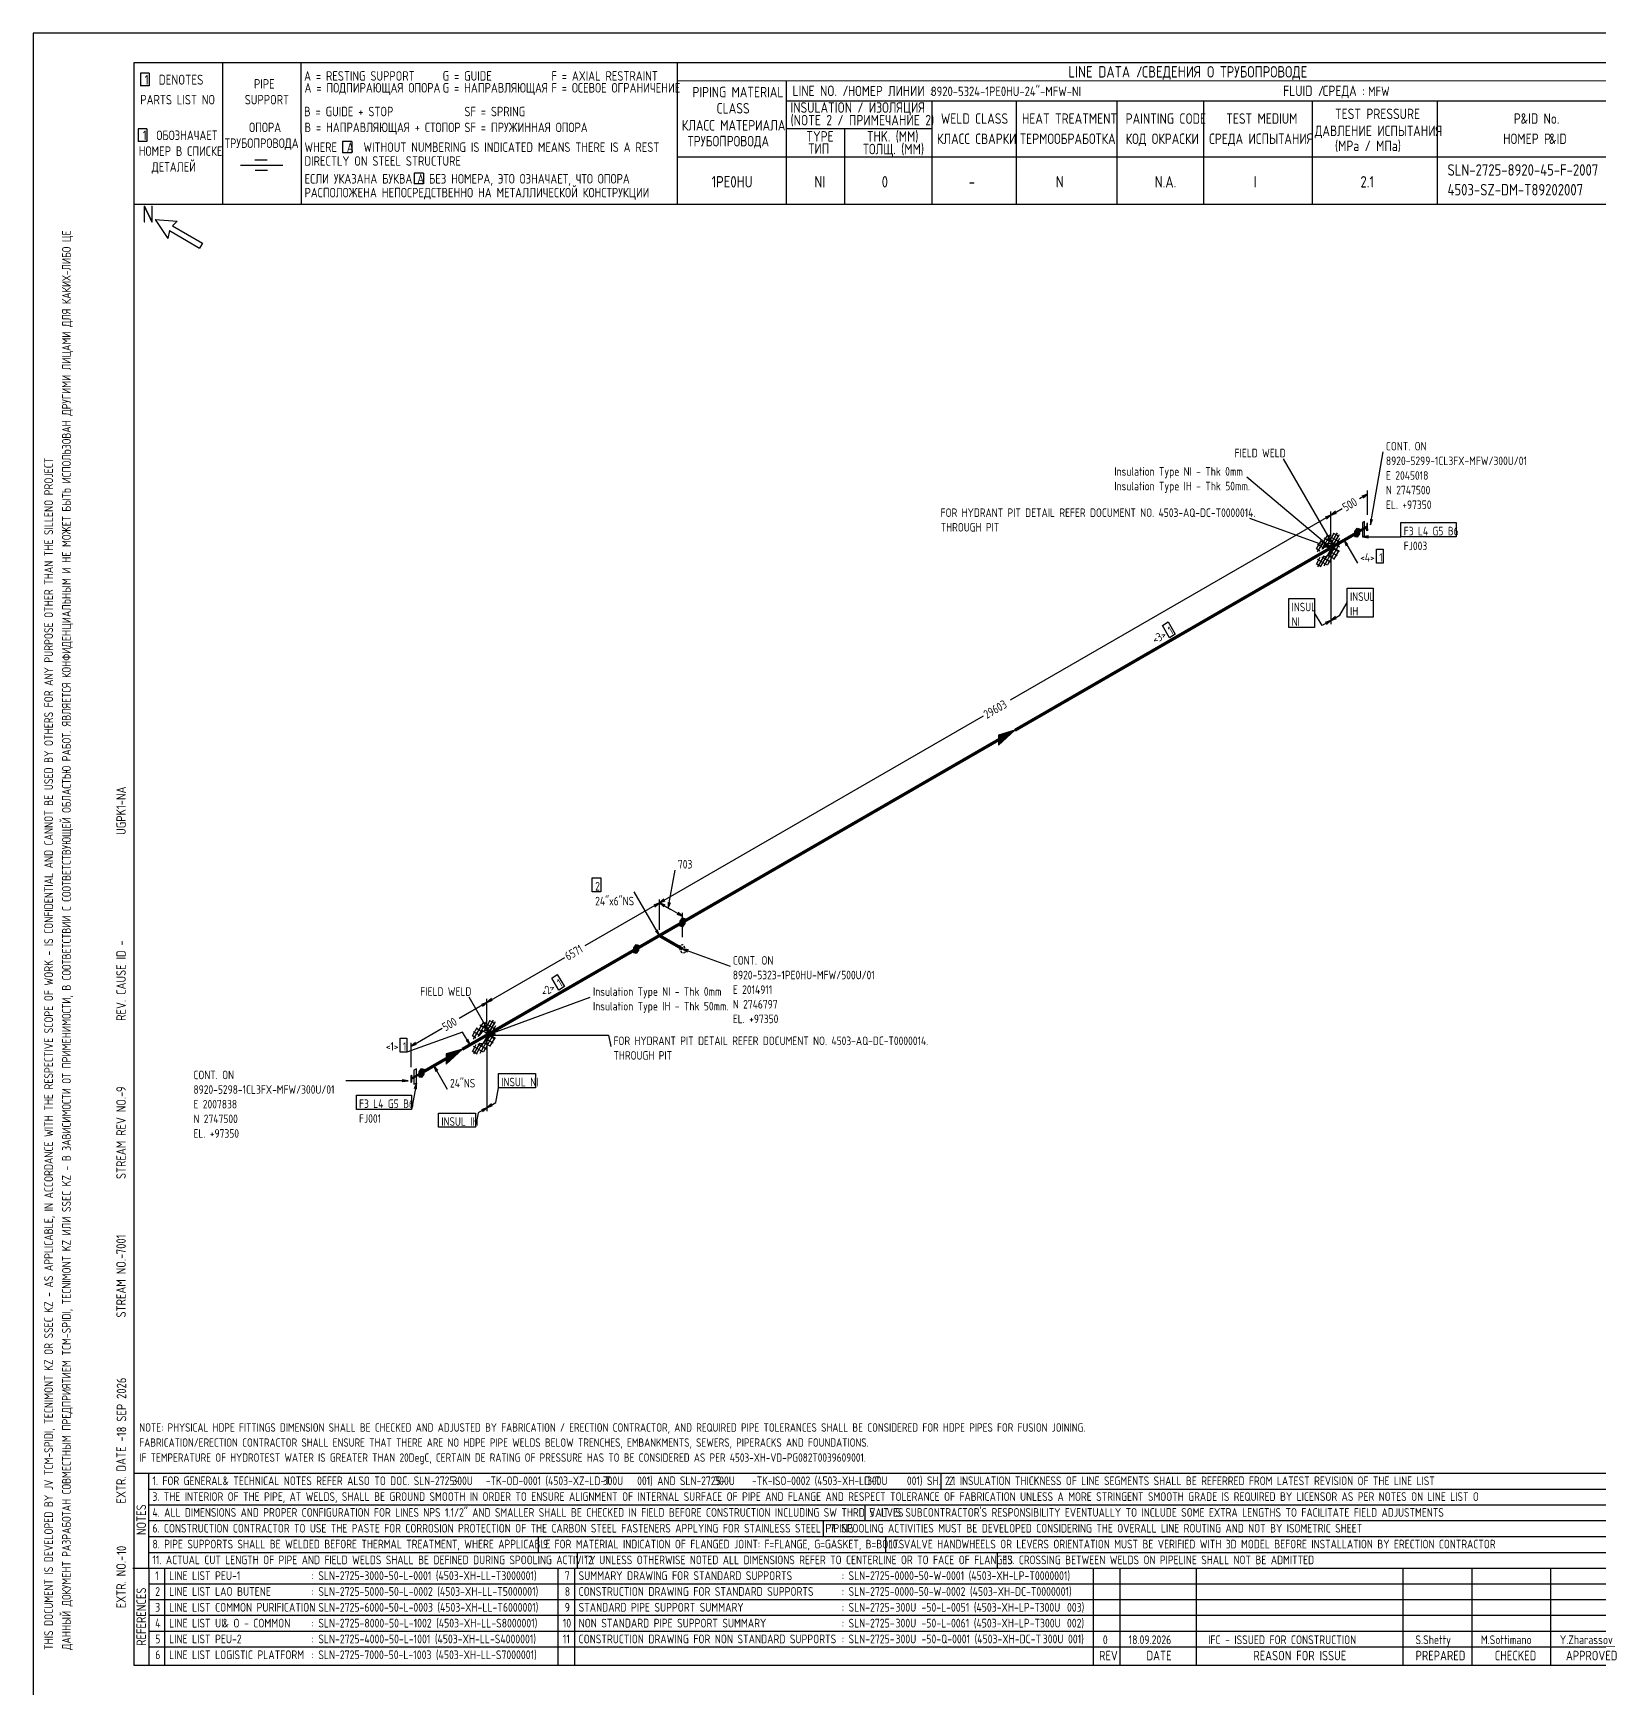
# Model space of a CAD drawing. Extents: x -1005 to 594, y -998 to 420.
# Drawn here: x 0 to 395.7, y 0 to 420 of the extents above; entities that cross this region are included whole.
import ezdxf

# ---------------------------------------------------------------- set-up
doc = ezdxf.new("R2010")
doc.units = 0
doc.linetypes.add('GT100', pattern=[0.8, 0.533333, -0.266667])
doc.styles.add('TTFN17', font='GOST type A')

msp = doc.modelspace()

# ---------------------------------------------------------------- linework, layer by layer
at = {"layer": 'GT_1', "flags": 128}
for points in [[(0, 420), (0, 0)], [(594, 420), (0, 420)], [(589.1, 412.5), (25.4, 412.5)], [(25.4, 412.5), (25.4, 7.5)], [(47.8, 412.5), (47.8, 376.7)], [(67.6, 412.5), (67.7, 376.7)], [(162.7, 412.5), (162.7, 376.7)], [(29.3, 409.9), (27.1, 409.9)], [(27.1, 409.9), (27.1, 406.7)], [(29.3, 409.9), (29.3, 406.7)], [(589.1, 408), (162.7, 407.9)], [(190.3, 407.8), (190.3, 376.7)], [(29.3, 406.7), (27.1, 406.7)], [(190.3, 402.9), (402.7, 402.9)], [(227.1, 402.9), (227.1, 376.7)], [(248.4, 402.9), (248.4, 376.8)], [(273.9, 402.9), (273.9, 376.7)], [(295.8, 402.9), (295.8, 376.7)], [(323.2, 402.9), (323.2, 376.7)], [(354.8, 402.9), (354.8, 376.8)], [(28.7, 395.8), (26.5, 395.8)], [(26.5, 395.8), (26.5, 392.6)], [(28.7, 395.8), (28.7, 392.6)], [(227.1, 395.8), (190.3, 395.8)], [(205, 395.8), (205, 376.7)], [(28.7, 392.6), (26.5, 392.6)], [(80.5, 392.6), (78.2, 392.6)], [(78.2, 392.6), (78.2, 389.8)], [(80.5, 392.6), (80.5, 389.8)], [(63.1, 386.6), (52.4, 386.6)], [(59.1, 387.9), (56, 387.9)], [(80.5, 389.8), (78.2, 389.8)], [(230.2, 388.7), (162.7, 388.7)], [(402.7, 388.7), (226.9, 388.7)], [(59.2, 385.3), (56.1, 385.3)], [(98.6, 384.6), (96.3, 384.6)], [(96.3, 384.6), (96.3, 381.9)], [(98.6, 384.6), (98.6, 381.9)], [(98.6, 381.9), (96.3, 381.9)], [(402.7, 376.7), (25.4, 376.7)], [(30.8, 372.9), (34, 368.1)], [(30.8, 372.9), (36.4, 372.5)], [(34.4, 370.1), (34, 368.1)], [(34.4, 370.1), (42, 365.7)], [(36.4, 372.5), (35.2, 371.3)], [(35.2, 371.3), (42.8, 366.9)], [(42.8, 366.9), (42, 365.7)], [(328.35, 290.975), (315.975, 312.425)], [(337.95, 295.7), (341.175, 314.15)], [(327.975, 289.925), (306.75, 307.775)], [(337.2, 303.5), (335.175, 302.3)], [(336.075, 302.525), (337.2, 303.5), (335.775, 302.975)], [(337.2, 298.25), (337.2, 304.4)], [(327.975, 298.175), (330.825, 299.825)], [(329.1, 299.15), (327.975, 298.175), (329.4, 298.7)], [(327.975, 292.925), (327.975, 299.075)], [(327.975, 292.925), (327.975, 299.075)], [(327.975, 298.175), (246.9, 251.375)], [(327.975, 289.925), (307.5, 297.35)], [(326.85, 297.2), (327.975, 298.175), (326.55, 297.65)], [(335.175, 293.45), (334.575, 292.625), (333.975, 292.775), (333.975, 294.05), (334.575, 294.875), (335.175, 294.725), (335.175, 293.45)], [(333.975, 294), (335.175, 294)], [(334.084, 294.2), (335.175, 294.2)], [(334.23, 294.4), (335.175, 294.4)], [(334.375, 294.6), (335.175, 294.6)], [(337.2, 295.475), (334.575, 293.975)], [(337.2, 295.25), (334.575, 293.75)], [(334.575, 293.6), (337.2, 295.1)], [(335.925, 294.5), (335.925, 292.7), (336.45, 293), (336.45, 296.6), (335.925, 296.3), (335.925, 294.5)], [(337.2, 294.275), (337.05, 294.2), (337.2, 296.15), (337.05, 296.075), (337.2, 294.275), (337.2, 296.15)], [(337.05, 296.075), (337.05, 294.2)], [(337.95, 297.2), (337.95, 295.7), (338.475, 297.125)], [(345.675, 296.3), (359.625, 296.3), (359.625, 292.7), (345.675, 292.7), (345.675, 296.3)], [(325.425, 291.725), (324.225, 289.625)], [(327, 293.075), (324.525, 288.875)], [(324.6, 290.825), (326.175, 289.925)], [(325.35, 291.65), (326.85, 290.75)], [(327.975, 293.525), (325.65, 289.475)], [(326.025, 287.9), (326.025, 287.9), (326.325, 287.75), (326.7, 287.75), (327.075, 287.975), (327.45, 288.275), (327.75, 288.65), (328.125, 289.175), (328.275, 289.7), (328.35, 290.15), (328.275, 290.6), (328.125, 290.9), (327.75, 291.05), (327.45, 291.05), (327.075, 290.9), (326.7, 290.675), (326.325, 290.225), (325.95, 289.7)], [(326.175, 292.475), (330.15, 290.15)], [(330.15, 292.25), (326.175, 285.275)], [(326.475, 290.15), (327.975, 289.925), (326.7, 290.675)], [(326.55, 287), (330.15, 293.3)], [(326.55, 291.2), (330.15, 289.1)], [(326.7, 290.675), (327.975, 289.925), (327, 291.05)], [(327.075, 293.15), (330.3, 291.35)], [(330.3, 291.275), (327.075, 285.65)], [(328.725, 293.6), (327.225, 290.975)], [(327.375, 292.1), (328.35, 290.975), (327.825, 292.4)], [(327.975, 289.1), (328.725, 289.475), (329.1, 290.525), (328.725, 291.2), (327.975, 290.75), (327.6, 289.7), (327.975, 289.1)], [(327.636, 289.8), (328.841, 289.8)], [(327.707, 290), (328.912, 290)], [(327.779, 290.2), (328.984, 290.2)], [(327.85, 290.4), (329.055, 290.4)], [(327.921, 290.6), (329.058, 290.6)], [(329.55, 293.675), (327.975, 290.975)], [(328.058, 290.8), (328.947, 290.8)], [(329.775, 292.925), (328.35, 290.45)], [(328.35, 290), (329.775, 289.025)], [(328.65, 293.6), (329.925, 292.85)], [(332.25, 290.75), (331.275, 291.875), (331.8, 290.45)], [(331.275, 291.875), (334.65, 286.025)], [(333.975, 293.8), (335.175, 293.8)], [(333.975, 293.6), (335.175, 293.6)], [(333.975, 293.4), (335.139, 293.4)], [(333.975, 293.2), (334.993, 293.2)], [(333.975, 293), (334.848, 293)], [(333.975, 292.8), (334.702, 292.8)], [(337.425, 292.925), (335.925, 292.7), (337.425, 292.475)], [(335.925, 292.7), (345.675, 292.7)], [(324.225, 285.95), (325.5, 285.2)], [(324.3, 289.775), (325.125, 289.175)], [(325.2, 287.45), (324.3, 285.875)], [(324.525, 287.075), (327, 285.65)], [(326.175, 287.825), (324.6, 285.125)], [(326.775, 287.75), (325.35, 285.275)], [(325.65, 287.675), (327.975, 286.325)], [(327.225, 287.975), (328.725, 287.225)], [(327.663, 289.6), (328.77, 289.6)], [(327.788, 289.4), (328.575, 289.4)], [(327.975, 288.875), (329.55, 287.975)], [(327.975, 288.425), (327.975, 270.65)], [(327.975, 288.425), (327.975, 270.65)], [(329.925, 289.25), (328.65, 287)], [(339.45, 289.55), (341.175, 289.55), (341.175, 286.025), (339.45, 286.025), (339.45, 289.55)], [(332.1, 279.725), (338.625, 279.725), (338.625, 272.375), (332.1, 272.375), (332.1, 279.725)], [(317.325, 277.1), (323.85, 277.1), (323.85, 269.75), (317.325, 269.75), (317.325, 277.1)], [(325.725, 270.275), (323.85, 273.5)], [(330.225, 272.9), (332.1, 276.125)], [(285.375, 270.275), (286.875, 271.175), (288.6, 268.1), (287.175, 267.2), (285.375, 270.275)], [(327.975, 271.55), (325.725, 270.275)], [(326.85, 270.575), (327.975, 271.55), (326.55, 271.025)], [(327.975, 271.55), (330.225, 272.9)], [(329.1, 272.525), (327.975, 271.55), (329.4, 272.075)], [(158.25, 200.15), (240.15, 247.475)], [(243.975, 241.4), (243.975, 240.05), (248.1, 243.8), (243.975, 242.6), (243.975, 240.2), (247.725, 243.575), (243.975, 242.525), (243.975, 240.425), (247.275, 243.35), (243.975, 242.3), (243.975, 240.575), (246.9, 243.05), (243.975, 242.15), (243.975, 240.725), (246.525, 242.9), (243.975, 242), (243.975, 240.875), (246.075, 242.6), (243.975, 241.85), (243.975, 241.1), (245.775, 242.45), (243.975, 241.625), (243.975, 241.25), (245.325, 242.15), (243.975, 241.475), (243.975, 241.4), (248.1, 243.8)], [(141.3, 206.525), (143.475, 206.525), (143.475, 202.925), (141.3, 202.925), (141.3, 206.525)], [(160.5, 198.875), (162.225, 208.475)], [(158.25, 191.9), (151.875, 202.925)], [(158.25, 200.15), (139.425, 189.35)], [(157.125, 199.175), (158.25, 200.15), (156.825, 199.625)], [(159.375, 201.125), (158.25, 200.15), (159.675, 200.675)], [(158.25, 193.4), (158.25, 201.05)], [(158.25, 193.4), (158.25, 201.05)], [(158.25, 193.4), (158.25, 201.05)], [(159.675, 199.625), (158.25, 200.15), (159.375, 199.175)], [(158.25, 200.15), (161.175, 198.5)], [(160.5, 200.375), (160.5, 198.875), (161.025, 200.3)], [(164.1, 196.775), (161.175, 198.5)], [(162.675, 197.3), (164.1, 196.775), (162.975, 197.75)], [(164.1, 191.525), (164.1, 197.675)], [(157.275, 193.025), (158.25, 191.9), (157.725, 193.325)], [(164.7, 194.975), (164.1, 194.15), (163.5, 194.3), (163.5, 195.575), (164.1, 196.4), (164.7, 196.25), (164.7, 194.975)], [(163.5, 195.4), (164.7, 195.4)], [(163.5, 195.2), (164.7, 195.2)], [(163.5, 195), (164.7, 195)], [(163.5, 194.8), (164.573, 194.8)], [(163.5, 194.6), (164.427, 194.6)], [(163.5, 194.4), (164.282, 194.4)], [(163.518, 195.6), (164.7, 195.6)], [(163.664, 195.8), (164.7, 195.8)], [(163.809, 196), (164.7, 196)], [(163.955, 196.2), (164.7, 196.2)], [(153, 188.225), (152.4, 187.4), (151.8, 187.55), (151.8, 188.825), (152.4, 189.65), (153, 189.5), (153, 188.225)], [(151.927, 189), (153, 189)], [(152.073, 189.2), (153, 189.2)], [(152.218, 189.4), (153, 189.4)], [(114.675, 175.025), (134.325, 186.35)], [(151.8, 188.8), (153, 188.8)], [(151.8, 188.6), (153, 188.6)], [(151.8, 188.4), (153, 188.4)], [(151.8, 188.2), (152.982, 188.2)], [(151.8, 188), (152.836, 188)], [(151.8, 187.8), (152.691, 187.8)], [(151.8, 187.6), (152.545, 187.6)], [(165.6, 188.3), (164.1, 188.525), (165.375, 187.775)], [(164.1, 188.525), (176.1, 184.175)], [(131.025, 181.175), (132.45, 182.075), (134.25, 179), (132.825, 178.1), (131.025, 181.175)], [(114.675, 175.025), (107.625, 170.975)], [(115.05, 167.825), (110.175, 176.3)], [(113.55, 174.05), (114.675, 175.025), (113.25, 174.5)], [(114.675, 166.775), (140.775, 176.3)], [(115.8, 176), (114.675, 175.025), (116.1, 175.55)], [(114.675, 169.775), (114.675, 175.925)], [(114.675, 169.775), (114.675, 175.925)], [(95.475, 163.925), (103.35, 168.5)], [(112.125, 168.575), (110.925, 166.475)], [(113.7, 169.925), (111.225, 165.725)], [(112.05, 168.5), (113.55, 167.6)], [(114.675, 170.375), (112.35, 166.325)], [(112.875, 169.325), (116.85, 167)], [(116.85, 169.1), (112.875, 162.125)], [(113.25, 163.85), (116.85, 170.15)], [(113.25, 168.05), (116.85, 165.95)], [(113.775, 170), (117, 168.2)], [(117, 168.125), (113.775, 162.5)], [(115.425, 170.45), (113.925, 167.825)], [(114.075, 168.95), (115.05, 167.825), (114.525, 169.25)], [(114.675, 165.95), (115.425, 166.325), (115.8, 167.375), (115.425, 168.05), (114.675, 167.6), (114.3, 166.55), (114.675, 165.95)], [(116.25, 170.525), (114.675, 167.825)], [(116.475, 169.775), (115.05, 167.3)], [(115.35, 170.45), (116.625, 169.7)], [(92.7, 165.95), (94.425, 165.95), (94.425, 162.425), (92.7, 162.425), (92.7, 165.95)], [(110.4, 164.3), (108.525, 167.525), (94.425, 162.425)], [(96.6, 164.9), (95.475, 163.925), (96.9, 164.45)], [(95.475, 158.675), (95.475, 164.825)], [(109.425, 165.425), (110.4, 164.3), (109.875, 165.725)], [(111, 166.625), (111.825, 166.025)], [(111.9, 164.3), (111, 162.725)], [(111.225, 163.925), (113.7, 162.5)], [(111.3, 167.675), (112.875, 166.775)], [(112.875, 164.675), (111.3, 161.975)], [(113.475, 164.6), (112.05, 162.125)], [(112.35, 164.525), (114.675, 163.175)], [(112.725, 164.75), (112.725, 164.75), (113.025, 164.6), (113.4, 164.6), (113.775, 164.825), (114.15, 165.125), (114.45, 165.5), (114.825, 166.025), (114.975, 166.55), (115.05, 167), (114.975, 167.45), (114.825, 167.75), (114.45, 167.9), (114.15, 167.9), (113.775, 167.75), (113.4, 167.525), (113.025, 167.075), (112.65, 166.55)], [(113.925, 164.825), (115.425, 164.075)], [(114.318, 166.6), (115.523, 166.6)], [(114.389, 166.8), (115.595, 166.8)], [(114.394, 166.4), (115.452, 166.4)], [(114.461, 167), (115.666, 167)], [(114.519, 166.2), (115.175, 166.2)], [(114.532, 167.2), (115.737, 167.2)], [(114.604, 167.4), (115.786, 167.4)], [(114.675, 167.6), (115.675, 167.6)], [(115.95, 167.525), (114.675, 166.775), (116.175, 167)], [(116.175, 167), (114.675, 166.775), (116.175, 166.55)], [(114.675, 166.775), (145.425, 166.775), (145.95, 163.85)], [(114.675, 165.725), (116.25, 164.825)], [(114.675, 165.275), (114.675, 147.5)], [(114.675, 165.275), (114.675, 147.5)], [(115.008, 167.8), (115.564, 167.8)], [(115.05, 166.85), (116.475, 165.875)], [(116.625, 166.1), (115.35, 163.85)], [(104.325, 160.775), (104.325, 159.425), (108.45, 163.175), (104.325, 161.975), (104.325, 159.575), (108.075, 162.95), (104.325, 161.9), (104.325, 159.8), (107.625, 162.725), (104.325, 161.675), (104.325, 159.95), (107.25, 162.425), (104.325, 161.525), (104.325, 160.1), (106.875, 162.275), (104.325, 161.375), (104.325, 160.25), (106.425, 161.975), (104.325, 161.225), (104.325, 160.475), (106.125, 161.825), (104.325, 161), (104.325, 160.625), (105.675, 161.525), (104.325, 160.85), (104.325, 160.775), (108.45, 163.175)], [(110.925, 162.8), (112.2, 162.05)], [(93.225, 155), (94.725, 155.225), (93.225, 155.45)], [(95.475, 155.9), (98.1, 157.4)], [(95.475, 155.675), (98.1, 157.175)], [(98.1, 157.025), (95.475, 155.525)], [(95.475, 154.775), (95.625, 154.85), (95.475, 156.575), (95.625, 156.65), (95.475, 154.775), (95.475, 156.575)], [(95.625, 156.65), (95.625, 154.85)], [(96.225, 156.125), (96.225, 154.325), (96.825, 154.625), (96.825, 158.225), (96.225, 157.925), (96.225, 156.125)], [(98.7, 156.875), (98.1, 156.05), (97.5, 156.2), (97.5, 157.475), (98.1, 158.3), (98.7, 158.15), (98.7, 156.875)], [(97.5, 157.4), (98.7, 157.4)], [(97.5, 157.2), (98.7, 157.2)], [(97.5, 157), (98.7, 157)], [(97.5, 156.8), (98.645, 156.8)], [(97.5, 156.6), (98.5, 156.6)], [(97.5, 156.4), (98.355, 156.4)], [(97.5, 156.2), (98.209, 156.2)], [(97.591, 157.6), (98.7, 157.6)], [(97.736, 157.8), (98.7, 157.8)], [(97.882, 158), (98.7, 158)], [(102.225, 157.85), (101.25, 158.975), (101.775, 157.55)], [(101.25, 158.975), (104.625, 153.125)], [(117.6, 157.025), (126.9, 157.025), (126.9, 153.425), (117.6, 153.425), (117.6, 157.025)], [(94.725, 155.225), (78.975, 155.225)], [(81.675, 151.55), (95.625, 151.55), (95.625, 147.95), (81.675, 147.95), (81.675, 151.55)], [(96.825, 154.625), (95.625, 147.95)], [(96.825, 153.125), (96.825, 154.625), (96.3, 153.2)], [(116.925, 149.75), (117.6, 153.425)], [(102.45, 147.05), (111.75, 147.05), (111.75, 143.45), (102.45, 143.45), (102.45, 147.05)], [(112.425, 147.125), (111.75, 143.45)], [(114.675, 148.4), (112.425, 147.125)], [(113.55, 147.425), (114.675, 148.4), (113.25, 147.875)], [(114.675, 148.4), (116.925, 149.75)], [(115.8, 149.375), (114.675, 148.4), (116.1, 148.925)], [(25.3, 56), (402.7, 56)], [(29.1, 56), (29.2, 7.5)], [(229.4, 56), (229.4, 52)], [(29.1, 52), (402.7, 52)], [(29.1, 48), (402.7, 48)], [(210.2, 48), (210.2, 44)], [(402.7, 44), (29.1, 44)], [(199.6, 44), (199.6, 40)], [(29.2, 40), (402.7, 40)], [(127.6, 40), (127.6, 36)], [(215.4, 40), (215.4, 36)], [(29.1, 36), (402.7, 36)], [(137.5, 36), (137.5, 32)], [(243.6, 36), (243.6, 32)], [(25.2, 32), (402.7, 32)], [(33.2, 32), (33.2, 7.6)], [(132.6, 32), (132.6, 7.6)], [(136.8, 32), (136.8, 7.6)], [(267.9, 32), (267.9, 7.5)], [(274.6, 32), (274.6, 7.5)], [(293.9, 32), (293.9, 7.5)], [(346.1, 32), (346.1, 7.5)], [(363.6, 32), (363.6, 7.5)], [(383.5, 32), (383.5, 7.5)], [(402.7, 28), (29.5, 28)], [(402.7, 24), (29.1, 24)], [(402.7, 20), (29.1, 20)], [(402.7, 16), (29.1, 16)], [(402.7, 12), (29.2, 12)], [(25.4, 7.5), (589.1, 7.5)], [(0, 0), (0, 0)]]:
    msp.add_lwpolyline(points, dxfattribs=at)
at = {"layer": 'GT_1', "const_width": 0.8, "flags": 128}
for points in [[(327.975, 289.925), (334.575, 293.75)], [(248.1, 243.8), (327.975, 289.925)], [(164.1, 195.275), (243.975, 241.4)], [(158.25, 191.9), (164.1, 195.275)], [(152.4, 188.525), (158.25, 191.9)], [(158.25, 191.9), (164.1, 188.525)], [(114.675, 166.775), (152.4, 188.525)], [(108.45, 163.175), (114.675, 166.775)], [(98.1, 157.175), (104.325, 160.775)]]:
    msp.add_lwpolyline(points, dxfattribs=at)
at = {"layer": 'GT_1', "linetype": 'GT100', "flags": 128}
msp.add_lwpolyline([(164.7, 187.55), (164.1, 187.4), (163.5, 188.225), (163.5, 189.5), (164.1, 189.65), (164.7, 188.825), (164.7, 187.55)], dxfattribs=at)

# ---------------------------------------------------------------- texts
at = {"layer": 'GT_1', "style": 'TTFN17'}
for s, height, p in [('LINE DATA /', 2.8875, (261.633, 408.8)), ('СВЕДЕНИЯ О ТРУБОПРОВОДЕ', 2.8875, (280.233, 408.8)), (' 1  DENOTES', 2.5025, (26.875, 407)), (' PIPE', 2.4062, (54.561, 406)), ('A = RESTING SUPPORT', 2.40625, (68.461, 408)), ('A = ПОДПИРАЮЩАЯ ОПОРА', 2.40625, (68.561, 405)), ('G = GUIDE', 2.4062, (103.461, 408)), ('G = НАПРАВЛЯЮЩАЯ', 2.40625, (103.461, 405)), ('F = AXIAL RESTRAINT', 2.40625, (130.961, 408)), ('F = ОСЕВОЕ ОГРАНИЧЕНИЕ', 2.40625, (130.961, 405)), ('PARTS LIST NO', 2.40625, (27.061, 402)), ('SUPPORT', 2.4062, (53.461, 402)), ('PIPING MATERIAL', 2.64687, (166.597, 403.8)), ('LINE NO. /', 2.6469, (191.897, 404.1)), ('НОМЕР ЛИНИИ :', 2.59875, (205.89, 404.1)), ('8920-5324-1PE0HU-24"-MFW-NI', 2.40625, (226.861, 404.1)), ('FLUID /', 2.6469, (315.897, 404.1)), ('СРЕДА :', 2.6469, (325.897, 404.1)), ('MFW', 2.4062, (337.361, 404.1)), ('B = GUIDE + STOP', 2.40625, (68.461, 399)), ('SF = SPRING', 2.40625, (108.961, 399)), ('CLASS', 2.6469, (172.697, 399.7)), ('(NOTE 2 / ПРИМЕЧАНИЕ 2)', 2.64687, (191.397, 396.7)), ('INSULATION / ИЗОЛЯЦИЯ', 2.64687, (191.397, 399.9)), ('WELD CLASS', 2.6469, (229.397, 397.1)), ('HEAT TREATMENT', 2.64687, (249.897, 397.1)), ('PAINTING CODE', 2.64687, (276.097, 397.1)), ('TEST MEDIUM', 2.64687, (301.497, 397.1)), ('TEST PRESSURE', 2.64687, (328.997, 398.3)), ('P', 2.647, (374.197, 397.1)), ('&ID No.', 2.6469, (375.908, 397.1)), (' 1  ОБОЗНАЧАЕТ', 2.40625, (26.461, 393)), ('ОПОРА', 2.4062, (54.561, 395)), ('B = НАПРАВЛЯЮЩАЯ + СТОПОР', 2.40625, (68.561, 395)), ('SF = ПРУЖИННАЯ ОПОРА', 2.40625, (108.961, 395)), ('КЛАСС МАТЕРИАЛА', 2.64687, (163.897, 395.4)), ('TYPE', 2.6469, (195.397, 392.6)), ('THK. (MM)', 2.6469, (210.697, 392.6)), ('ДАВЛЕНИЕ ИСПЫТАНИЯ', 2.64687, (323.897, 394)), ('НОМЕР В СПИСКЕ', 2.40625, (26.661, 389)), ('ТРУБОПРОВОДА', 2.40625, (48.361, 391)), ('WHERE  A  WITHOUT NUMBERING IS INDICATED MEANS THERE IS A REST', 2.40625, (68.561, 390)), ('ТРУБОПРОВОДА', 2.64687, (165.397, 391.4)), ('ТИП', 2.6469, (195.897, 389.5)), ('ТОЛЩ. (ММ)', 2.6469, (209.697, 389.4)), ('КЛАСС СВАРКИ', 2.64687, (228.397, 392)), ('ТЕРМООБРАБОТКА', 2.64687, (249.397, 392)), ('КОД ОКРАСКИ', 2.64687, (276.097, 392)), ('СРЕДА ИСПЫТАНИЯ', 2.64687, (297.197, 392)), ('(MPa / МПа)', 2.64687, (328.997, 390.2)), ('НОМЕР P', 2.6469, (371.497, 392)), ('&ID', 2.6469, (383.097, 392)), ('ДЕТАЛЕЙ', 2.4062, (29.961, 385)), ('DIRECTLY ON STEEL STRUCTURE', 2.40625, (68.561, 386.5)), ('SLN-2725-8920-45-F-2007', 2.8875, (357.433, 384)), ('ЕСЛИ УКАЗАНА БУКВА A БЕЗ НОМЕРА, ЭТО ОЗНАЧАЕТ, ЧТО ОПОРА', 2.40625, (68.561, 382)), ('1PE0HU', 2.8875, (171.433, 381)), ('NI', 2.8875, (197.433, 381)), ('0', 2.888, (214.433, 381)), ('-', 2.888, (236.433, 381)), ('N', 2.888, (258.433, 381)), ('N.A.', 2.8875, (283.433, 381)), ('I', 2.888, (308.433, 381)), ('2.1', 2.8875, (335.433, 381)), ('РАСПОЛОЖЕНА НЕПОСРЕДСТВЕННО НА МЕТАЛЛИЧЕСКОЙ КОНСТРУКЦИИ', 2.40625, (68.561, 378.5)), ('4503-SZ-DM-T89202007', 2.8875, (357.433, 379)), ('N', 4.331, (27.55, 372.1)), ('CONT. ON', 2.1656, (341.875, 314.525)), ('FIELD WELD', 2.1656, (303.632, 312.8)), ('8920-5299-1CL3FX-MFW/300U/01', 2.16562, (341.875, 310.828)), ('Insulation Type NI - Thk 0mm', 2.16562, (273.242, 308.15)), ('Insulation Type IH - Thk 50mm.', 2.16562, (273.242, 304.453)), ('E 2045018', 2.1656, (341.875, 307.13)), ('N 2747500', 2.1656, (341.875, 303.433)), ('FOR HYDRANT PIT DETAIL REFER DOCUMENT NO. 4503-AQ-DC-T0000014.', 2.16562, (229.339, 297.725)), ('EL. +97350', 2.1656, (341.875, 299.735)), ('THROUGH PIT', 2.16562, (229.339, 294.028)), ('F3 L4 G5 B6', 2.16562, (346.375, 293.075)), ('FJ003', 2.1656, (346.375, 289.325)), ('<4>', 2.1656, (335.35, 286.4)), ('1', 2.166, (340.174, 286.4)), ('INSUL', 2.1656, (332.8, 276.5)), ('INSUL', 2.1656, (318.045, 273.875)), ('IH', 2.1656, (332.8, 272.803)), ('NI', 2.1656, (318.045, 270.178)), ('703', 2.1656, (162.925, 208.85)), ('2', 2.166, (142.024, 203.3)), ('24"x6"NS', 2.1656, (142.024, 199.55)), ('CONT. ON', 2.1656, (176.8, 184.55)), ('8920-5323-1PE0HU-MFW/500U/01', 2.16562, (176.8, 180.853)), ('FIELD WELD', 2.1656, (97.832, 176.675)), ('Insulation Type NI - Thk 0mm', 2.16562, (141.475, 176.675)), ('E 2014911', 2.1656, (176.8, 177.155)), ('Insulation Type IH - Thk 50mm.', 2.16562, (141.475, 172.978)), ('N 2746797', 2.1656, (176.8, 173.458)), ('EL. +97350', 2.1656, (176.8, 169.76)), ('<1>', 2.1656, (89.083, 162.8)), ('1', 2.166, (93.441, 162.8)), ('FOR HYDRANT PIT DETAIL REFER DOCUMENT NO. 4503-AQ-DC-T0000014.', 2.16562, (146.65, 164.225)), ('THROUGH PIT', 2.16562, (146.65, 160.528)), ('CONT. ON', 2.1656, (40.489, 155.6)), ('24"NS', 2.1656, (105.325, 153.5)), ('INSUL NI', 2.1656, (118.3, 153.8)), ('8920-5298-1CL3FX-MFW/300U/01', 2.16562, (40.489, 151.903)), ('E 2007838', 2.1656, (40.489, 148.205)), ('F3 L4 G5 B6', 2.16562, (82.348, 148.325)), ('N 2747500', 2.1656, (40.489, 144.508)), ('EL. +97350', 2.1656, (40.489, 140.81)), ('FJ001', 2.1656, (82.348, 144.575)), ('INSUL IH', 2.1656, (103.144, 143.825)), ('NOTE: PHYSICAL HDPE FITTINGS DIMENSION SHALL BE CHECKED AND ADJUSTED BY FABRICATION / ERECTION CONTRACTOR, AND REQUIRED PIPE TOLERANCES SHALL BE CONSIDERED FOR HDPE PIPES FOR FUSION JOINING.', 2.1175, (26.818, 66.5)), ('FABRICATION/ERECTION CONTRACTOR SHALL ENSURE THAT THERE ARE NO HDPE PIPE WELDS BELOW TRENCHES, EMBANKMENTS, SEWERS, PIPERACKS AND FOUNDATIONS.', 2.1175, (26.818, 62.7)), ('IF TEMPERATURE OF HYDROTEST WATER IS GREATER THAN 20DegC, CERTAIN DE RATING OF PRESSURE HAS TO BE CONSIDERED AS PER 4503-XH-VD-PG082T0039609001.', 2.1175, (26.818, 58.9)), ('1. FOR GENERAL', 2.18487, (30.128, 53)), ('& TECHNICAL NOTES REFER ALSO TO DOC. SLN-2725-      -TK-OD-0001 (4503-XZ-LD-T      001) AND SLN-2725-      -TK-ISO-0002 (4503-XH-LD-T      001) SH. 2.1', 2.18487, (47.868, 53)), ('300U', 2.1849, (105.928, 53)), ('300U', 2.1849, (143.928, 53)), ('300U', 2.1849, (172.128, 53)), ('300U', 2.1849, (210.728, 53)), ('2. INSULATION THICKNESS OF LINE SEGMENTS SHALL BE REFERRED FROM LATEST REVISION OF THE LINE LIST', 2.18487, (231.328, 53)), ('3. THE INTERIOR OF THE PIPE, AT WELDS, SHALL BE GROUND SMOOTH IN ORDER TO ENSURE ALIGNMENT OF INTERNAL SURFACE OF PIPE AND FLANGE AND RESPECT TOLERANCE OF FABRICATION UNLESS A MORE STRINGENT SMOOTH GRADE IS REQUIRED BY LICENSOR AS PER NOTES ON LINE LIST O', 2.18487, (30.128, 49)), ('4. ALL DIMENSIONS AND PROPER CONFIGURATION FOR LINES NPS 1.1/2" AND SMALLER SHALL BE CHECKED IN FIELD BEFORE CONSTRUCTION INCLUDING SW THRD VALVES', 2.18487, (30.128, 45)), ("5. IT IS SUBCONTRACTOR'S RESPONSIBILITY EVENTUALLY TO INCLUDE SOME EXTRA LENGTHS TO FACILITATE FIELD ADJUSTMENTS", 2.18487, (211.328, 45)), ('6. CONSTRUCTION CONTRACTOR TO USE THE PASTE FOR CORROSION PROTECTION OF THE CARBON STEEL FASTENERS APPLYING FOR STAINLESS STEEL PIPING', 2.18487, (30.128, 41)), ('7. SPOOLING ACTIVITIES MUST BE DEVELOPED CONSIDERING THE OVERALL LINE ROUTING AND NOT BY ISOMETRIC SHEET', 2.18487, (201.328, 41)), ('8. PIPE SUPPORTS SHALL BE WELDED BEFORE THERMAL TREATMENT, WHERE APPLICABLE', 2.18487, (30.128, 37)), ('9. FOR MATERIAL INDICATION OF FLANGED JOINT: F=FLANGE, G=GASKET, B=BOLTS', 2.18487, (128.828, 37)), ('10. VALVE HANDWHEELS OR LEVERS ORIENTATION MUST BE VERIFIED WITH 3D MODEL BEFORE INSTALLATION BY ERECTION CONTRACTOR', 2.18487, (216.328, 37)), ('11. ACTUAL CUT LENGTH OF PIPE AND FIELD WELDS SHALL BE DEFINED DURING SPOOLING ACTIVITY', 2.18487, (30.128, 33)), ('12. UNLESS OTHERWISE NOTED ALL DIMENSIONS REFER TO CENTERLINE OR TO FACE OF FLANGES', 2.18487, (139.328, 33)), ('13. CROSSING BETWEEN WELDS ON PIPELINE SHALL NOT BE ADMITTED', 2.18487, (245.328, 33)), ('1', 2.214, (30.832, 29)), ('LINE LIST PEU-1', 2.21375, (34.332, 29)), (': SLN-2725-3000-50-L-0001 (4503-XH-LL-T3000001)', 2.21375, (70.332, 29)), ('7', 2.214, (134.332, 29)), ('SUMMARY DRAWING FOR STANDARD SUPPORTS', 2.21375, (137.832, 29)), (': SLN-2725-0000-50-W-0001 (4503-XH-LP-T0000001)', 2.21375, (204.332, 29)), ('2', 2.214, (30.832, 25)), ('LINE LIST LAO BUTENE', 2.21375, (34.332, 25)), (': SLN-2725-5000-50-L-0002 (4503-XH-LL-T5000001)', 2.21375, (70.332, 25)), ('8', 2.214, (134.332, 25)), ('CONSTRUCTION DRAWING FOR STANDARD SUPPORTS', 2.21375, (137.832, 25)), (': SLN-2725-0000-50-W-0002 (4503-XH-DC-T0000001)', 2.21375, (204.332, 25)), ('3', 2.214, (30.832, 21)), ('LINE LIST COMMON PURIFICATION', 2.21375, (34.332, 21)), (': SLN-2725-6000-50-L-0003 (4503-XH-LL-T6000001)', 2.21375, (70.332, 21)), ('9', 2.214, (134.332, 21)), ('STANDARD PIPE SUPPORT SUMMARY', 2.21375, (137.832, 21)), (': SLN-2725-      -50-L-0051 (4503-XH-LP-T      003)', 2.21375, (204.332, 21)), ('300U', 2.2138, (217.932, 21)), ('300U', 2.2138, (254.332, 21)), ('4', 2.214, (30.832, 17)), ('LINE LIST UI', 2.21375, (34.332, 17)), ('& O - COMMON', 2.21375, (47.849, 17)), (': SLN-2725-8000-50-L-1002 (4503-XH-LL-S8000001)', 2.21375, (70.332, 17)), ('10', 2.2138, (133.832, 17)), ('NON STANDARD PIPE SUPPORT SUMMARY', 2.21375, (137.832, 17)), (': SLN-2725-      -50-L-0061 (4503-XH-LP-T      002)', 2.21375, (204.332, 17)), ('300U', 2.2138, (217.932, 17)), ('300U', 2.2138, (254.432, 17)), ('5', 2.214, (30.832, 13)), ('LINE LIST PEU-2', 2.21375, (34.332, 13)), (': SLN-2725-4000-50-L-1001 (4503-XH-LL-S4000001)', 2.21375, (70.332, 13)), ('11', 2.2138, (133.832, 13)), ('CONSTRUCTION DRAWING FOR NON STANDARD SUPPORTS', 2.21375, (137.832, 13)), (': SLN-2725-      -50-Q-0001 (4503-XH-DC-T      001)', 2.21375, (204.332, 13)), ('300U', 2.2138, (217.932, 13)), ('300U', 2.2138, (255.132, 13)), ('0', 2.214, (270.332, 12.8)), ('18.09.2026', 2.2138, (276.832, 12.8)), ('IFC - ISSUED FOR CONSTRUCTION', 2.21375, (296.932, 12.8)), ('S.Shetty', 2.2138, (349.332, 12.8)), ('M.Sottimano', 2.21375, (365.832, 12.8)), ('Y.Zharassov', 2.21375, (385.832, 12.8)), ('6', 2.214, (30.832, 9)), ('LINE LIST LOGISTIC PLATFORM', 2.21375, (34.332, 9)), (': SLN-2725-7000-50-L-1003 (4503-XH-LL-S7000001)', 2.21375, (70.332, 9)), ('REV', 2.4062, (269.361, 8.7)), ('DATE', 2.4062, (281.361, 8.7)), ('REASON FOR ISSUE', 2.40625, (308.361, 8.7)), ('PREPARED', 2.4062, (349.361, 8.7)), ('CHECKED', 2.4062, (369.361, 8.7)), ('APPROVED', 2.4062, (387.361, 8.7))]:
    msp.add_text(s, height=height, dxfattribs=at).set_placement(p)
for s, height, rotation, p in [('ДАННЫЙ ДОКУМЕНТ РАЗРАБОТАН СОВМЕСТНЫМ ПРЕДПРИЯТИЕМ TCM-SPIDI, TECNIMONT KZ ИЛИ SSEC KZ - В ЗАВИСИМОСТИ ОТ ПРИМЕНИМОСТИ, В СООТВЕТСТВИИ С СООТВЕТСТВУЮЩЕЙ ОБЛАСТЬЮ РАБОТ. ЯВЛЯЕТСЯ КОНФИДЕНЦИАЛЬНЫМ И НЕ МОЖЕТ БЫТЬ ИСПОЛЬЗОВАН ДРУГИМИ ЛИЦАМИ ДЛЯ КАКИХ-ЛИБО ЦЕ', 2.21375, 90, (9.5, 11.332)), ('THIS DOCUMENT IS DEVELOPED BY JV TCM-SPIDI, TECNIMONT KZ OR SSEC KZ - AS APPLICABLE, IN ACCORDANCE WITH THE RESPECTIVE SCOPE OF WORK - IS CONFIDENTIAL AND CANNOT BE USED BY OTHERS FOR ANY PURPOSE OTHER THAN THE SILLENO PROJECT', 2.21375, 90, (5, 11.332)), ('500', 2.1656, 30, (331.68, 299.014)), ('1', 2.166, 30, (287.587, 267.886)), ('<3>', 2.1656, 30, (283.543, 265.551)), ('29603', 2.1656, 30, (240.992, 246.639)), ('UGPK1-NA', 2.4062, 90, (23.4, 217.361)), ('REV. CAUSE ID -', 2.40625, 90, (23.4, 170.361)), ('6571', 2.1656, 30, (135.15, 185.531)), ('1', 2.166, 30, (133.221, 178.788)), ('<2>', 2.1656, 30, (129.043, 176.376)), ('500', 2.1656, 30, (104.167, 167.652)), ('STREAM REV NO.-', 2.40625, 90, (23.4, 130.361)), ('9', 2.406, 90, (23.4, 152.361)), ('7001', 2.4062, 90, (23.4, 111.361)), ('STREAM NO.-', 2.40625, 90, (23.4, 95.361)), ('18 SEP 2026', 2.40625, 90, (23.5, 65.361)), ('EXTR. DATE -', 2.40625, 90, (23.4, 48.361)), ('NOTES', 2.4062, 90, (28.5, 40.361)), ('EXTR. NO.-', 2.4062, 90, (23.4, 21.861)), ('10', 2.4062, 90, (23.5, 35.361)), ('REFERENCES', 2.4062, 90, (28.5, 12.361))]:
    msp.add_text(s, height=height, rotation=rotation, dxfattribs=at).set_placement(p)

doc.saveas('drawing.dxf')
